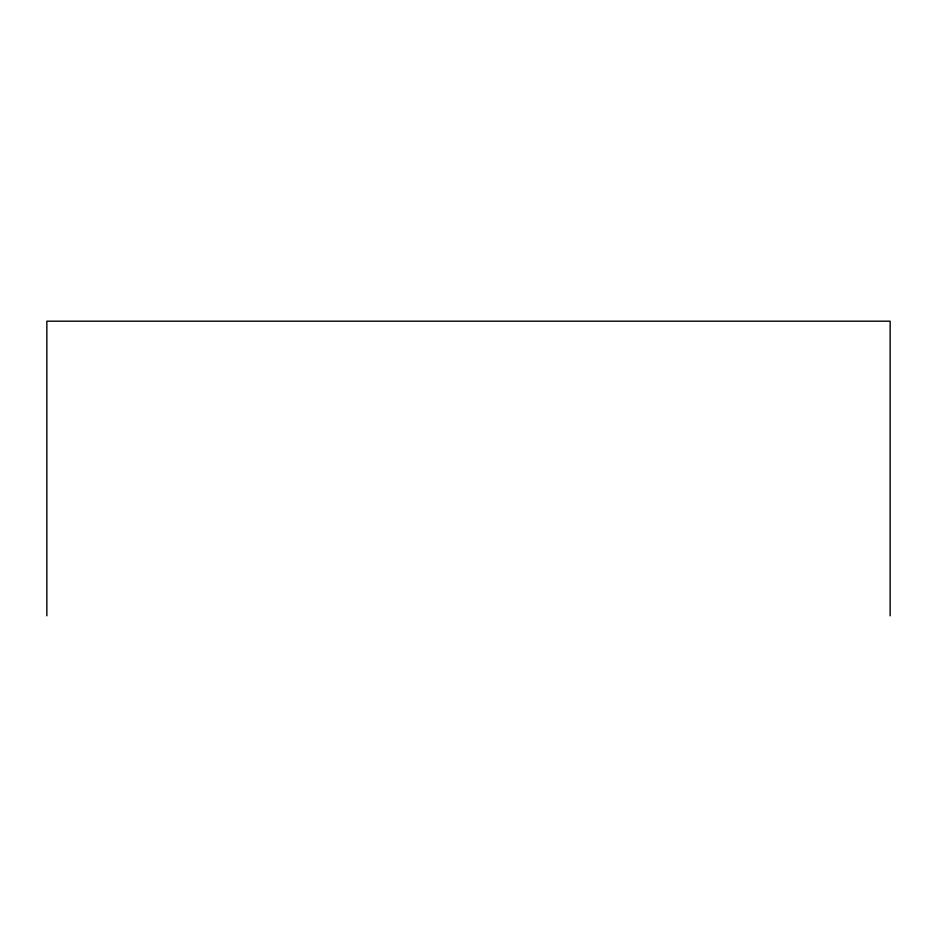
<?xml version="1.0" encoding="UTF-8"?>
<svg xmlns="http://www.w3.org/2000/svg" width="937" height="937" viewBox="0 0 937 937"><rect width="100%" height="100%" fill="white"/><g stroke="black" fill="none" stroke-linecap="round" stroke-linejoin="round"><path stroke-width="1.41" d="M890.15 615.808L890.15 321.192L46.85 321.192L46.85 615.808"/></g></svg>
